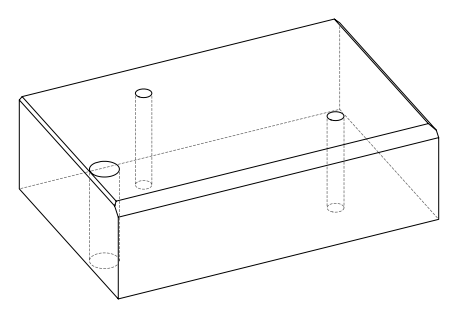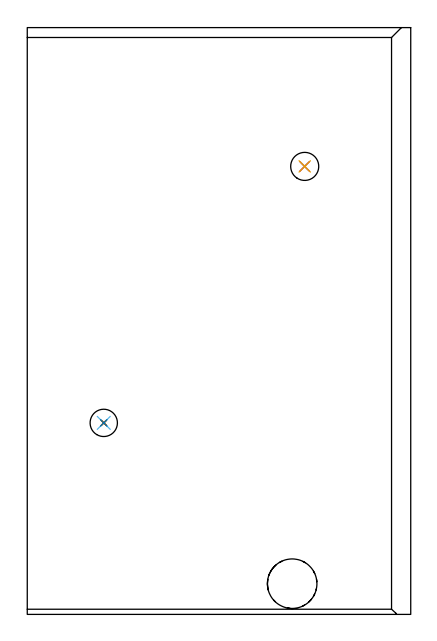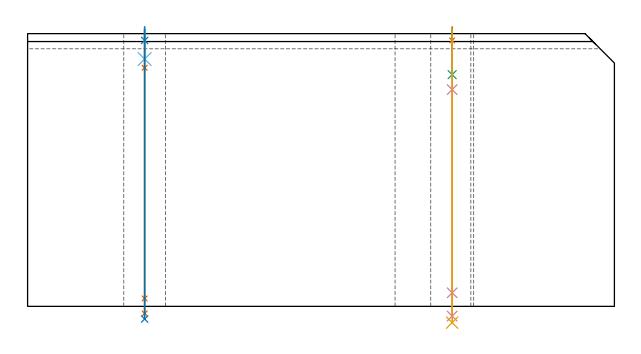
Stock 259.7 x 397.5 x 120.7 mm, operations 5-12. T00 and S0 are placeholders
(PLAN: 12 operations, 8 tool changes, 32.2 min)
(1 AREA_MILL | FG_CHAMFER_SURFACE | UGT0205_001 | 6.18 min | 5787 mm3)
(2 AREA_MILL_1 | FG_CHAMFER_SURFACE_1 | UGT0205_001 | 4.13 min | 1550 mm3)
(3 AREA_MILL_2 | FG_CHAMFER_SURFACE_2 | UGT0205_001 | 16.06 min | 33352 mm3)
(4 MILL_THROUGH_HOLE_FROM_SOLID_MATERIAL | STEP1HOLE_1 | UGT0201_018 | Circular | 3.37 min | 106432 mm3)
(5 SPOT_DRILL | STEP1HOLE | NXT0321_9005460120000 | 0.05 min | 176 mm3)
(6 SPOT_DRILL_1 | STEP1HOLE_2 | NXT0321_9005460120000 | 0.05 min | 194 mm3)
(7 DRILL_BLIND_HOLE_INTO_CENTER | STEP1HOLE | NXT0301_092 | 0.08 min | 1729 mm3)
(8 GUN_DRILL_THROUGH_HOLE | STEP1HOLE | UGT0307_009 | 0.61 min | 11730 mm3)
(9 DRILL_TO_ENLARGE_THROUGH_HOLE | STEP1HOLE | UGT0301_048 | 0.52 min | 20528 mm3)
(10 DRILL_BLIND_HOLE_INTO_CENTER_1 | STEP1HOLE_2 | NXT0301_046 | 0.05 min | 364 mm3)
(11 GUN_DRILL_THROUGH_HOLE_1 | STEP1HOLE_2 | UGT0307_003 | 0.58 min | 4201 mm3)
(12 SPADE_DRILL_TO_ENLARGE_THROUGH_HOLE | STEP1HOLE_2 | UGT0306_009 | 0.51 min | 27645 mm3)
(TOOL UGT0205_001 | Chamfer Mill 20 x 3 x 45 deg. | D20 FL50 Z2)
(TOOL UGT0201_018 | End mill 30 mm | D30 FL50 Z4)
(TOOL NXT0321_9005460120000 | NC Spot Drill, 142deg, 12mm, Carbide, Uncoated | D12 PA142 FL30 Z2)
(TOOL NXT0301_092 | Carbide Drill 12.1mm [860.1-1210-061A1-MM 2214] | D12.1 PA140 FL77 Z2)
(TOOL UGT0307_009 | Gun Drill 12 mm | D12 PA130 FL24 Z1)
(TOOL UGT0301_048 | Twist Drill 19 mm | D19 PA118 FL135 Z2)
(TOOL NXT0301_046 | Carbide Drill 7.5mm [860.1-0750-038A1-MM 2214] | D7.5 PA140 FL53 Z2)
(TOOL UGT0307_003 | Gun Drill 7 mm | D7 PA130 FL24 Z1)
(TOOL UGT0306_009 | Spade Drill 18.5mm | D18.5 PA132 FL10 Z2)
(OP 5 SPOT_DRILL)
G17 G21 G94 G90
T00 M6
G54
G17 G0 G90 X187.9 Y303.4 S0 M3
G43 Z130.7 H0
G94 G81 G98 Z117.7 F250. R123.7
G80
M5
M2
(OP 6 SPOT_DRILL_1)
G17 G21 G94 G90
T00 M6
G54
G17 G0 G90 X51.8 Y129.7 S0 M3
G43 Z130.7 H0
G94 G81 G98 Z117.7 F250. R123.7
G80
M5
M2
(OP 7 DRILL_BLIND_HOLE_INTO_CENTER)
G17 G21 G94 G90
T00 M6
G54
G17 G0 G90 X187.9 Y303.4 S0 M3
G43 Z130.7 H1
G94 G81 G98 Z102.55 F250. R122.7
G80
M5
M2
(OP 8 GUN_DRILL_THROUGH_HOLE)
G17 G21 G94 G90
T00 M6
G54
G17 G0 G90 X187.9 Y303.4 M8
G43 Z130.7 H0
Z116.846
S716 M3
G94 G1 Z95.936 F125. M26
G4 X.084
Z6. F250.
G4 X.084
Z-4.298 F125.
G4 X.084
M5
M9
G0 Z116.846
Z130.7
M2
(OP 9 DRILL_TO_ENLARGE_THROUGH_HOLE)
G17 G21 G94 G90
T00 M6
G54
G17 G0 G90 X187.9 Y303.4 S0 M3
G43 Z130.7 H0
G94 G73 G98 Z-7.208 F250. Q18.273 R122.7
G80
M5
M2
(OP 10 DRILL_BLIND_HOLE_INTO_CENTER_1)
G17 G21 G94 G90
T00 M6
G54
G17 G0 G90 X51.8 Y129.7 S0 M3
G43 Z130.7 H1
G94 G81 G98 Z109.45 F250. R122.7
G80
M5
M2
(OP 11 GUN_DRILL_THROUGH_HOLE_1)
G17 G21 G94 G90
T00 M6
G54
G17 G0 G90 X51.8 Y129.7 M8
G43 Z130.7 H0
Z120.436
S716 M3
G94 G1 Z105.592 F125. M26
G4 X.084
Z3.5 F250.
G4 X.084
Z-3.132 F125.
G4 X.084
M5
M9
G0 Z120.436
Z130.7
M2
(OP 12 SPADE_DRILL_TO_ENLARGE_THROUGH_HOLE)
G17 G21 G94 G90
T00 M6
G54
G17 G0 G90 X51.8 Y129.7 S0 M3
G43 Z130.7 H0
G94 G73 G98 Z-5.618 F250. Q18.045 R122.7
G80
M5
M2
